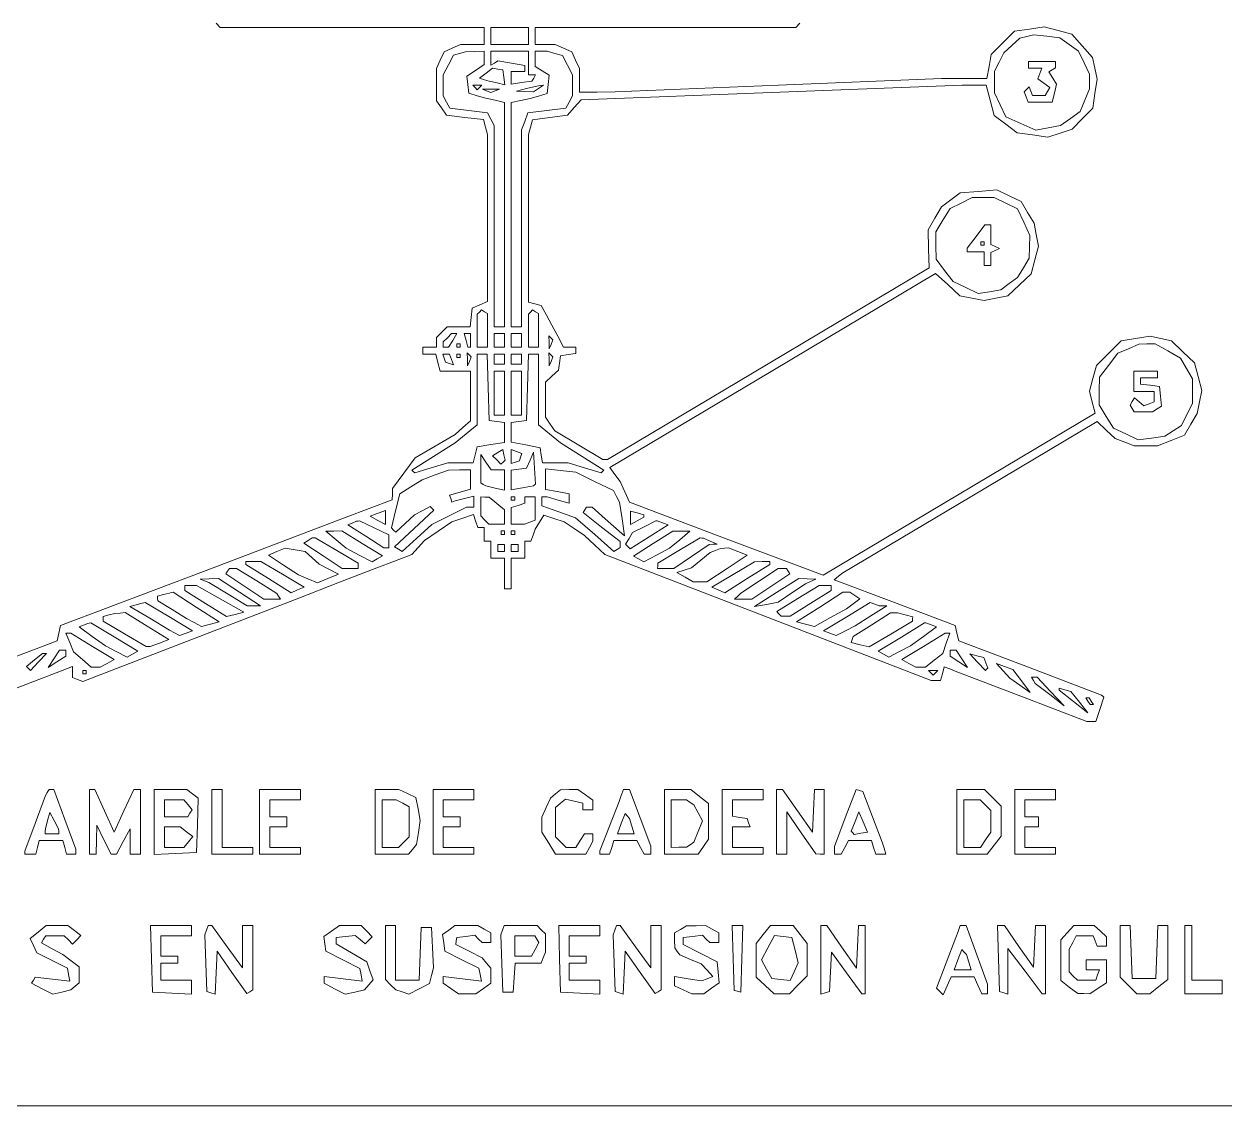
# Paper-space layout 'AN-12-DGE-067' of a CAD drawing. Header units: metres, sheet in millimetres. Extents: x 12 to 193, y 4 to 291.
# Drawn here: x 106.72 to 151.05, y 82.87 to 122.84 of the extents above; entities that cross this region are included whole.
import ezdxf

# ---------------------------------------------------------------- set-up
doc = ezdxf.new("R2010")
doc.units = ezdxf.units.M
doc.layers.add('DGE_CONTORNOS', color=7, linetype='Continuous', lineweight=0)
doc.layers.add('DGE_DATOS', color=7, linetype='Continuous', lineweight=0)

# ---------------------------------------------------------------- blocks, each defined once
blk = doc.blocks.new('LP_REF_DGE_MT_067')
at = {"layer": 'DGE_CONTORNOS'}
for points in [[(192.835, 176.001), (192.835, 82.873), (118.248, 82.873), (43.661, 82.873), (43.661, 176.001), (43.661, 269.129), (118.248, 269.129), (192.835, 269.129)], [(125.349, 122.399), (125.349, 122.085), (124.657, 122.085), (123.966, 122.085), (123.966, 122.399), (123.966, 122.713), (124.657, 122.713), (125.349, 122.713)], [(145.333, 122.083), (145.677, 121.838), (145.881, 121.409), (146.085, 120.979), (146.085, 120.711), (146.085, 120.443), (145.91, 120.026), (145.736, 119.609), (145.372, 119.349), (145.008, 119.09), (144.554, 119.005), (144.1, 118.92), (143.544, 119.166), (142.988, 119.412), (142.777, 119.856), (142.566, 120.3), (142.566, 120.696), (142.566, 121.092), (142.742, 121.431), (142.919, 121.771), (143.214, 122.041), (143.508, 122.311), (143.76, 122.377), (144.011, 122.443), (144.5, 122.385), (144.99, 122.327)], [(123.715, 121.585), (123.715, 121.337), (123.394, 121.126), (123.073, 120.916), (123.111, 120.599), (123.149, 120.282), (123.463, 120.189), (123.778, 120.096), (124.123, 120.02), (124.469, 119.944), (124.469, 115.799), (124.469, 111.653), (124.28, 111.653), (124.092, 111.653), (124.092, 115.369), (124.092, 119.085), (123.967, 119.319), (123.841, 119.553), (123.146, 119.64), (122.451, 119.727), (122.329, 119.955), (122.207, 120.183), (122.207, 120.575), (122.207, 120.966), (122.394, 121.327), (122.58, 121.689), (122.802, 121.747), (123.024, 121.804), (123.369, 121.819), (123.715, 121.834)], [(125.349, 121.394), (125.349, 120.954), (125.482, 120.954), (125.615, 120.954), (125.546, 120.843), (125.477, 120.731), (125.099, 120.676), (124.72, 120.62), (124.72, 120.85), (124.72, 121.079), (124.972, 121.079), (125.223, 121.079), (125.223, 121.194), (125.223, 121.309), (124.725, 121.393), (124.227, 121.477), (124.096, 121.396), (123.966, 121.316), (123.966, 121.575), (123.966, 121.834), (124.657, 121.834), (125.349, 121.834)], [(126.328, 121.753), (126.615, 121.676), (126.799, 121.321), (126.982, 120.966), (126.982, 120.575), (126.982, 120.183), (126.86, 119.955), (126.738, 119.727), (126.036, 119.639), (125.335, 119.551), (125.216, 119.239), (125.097, 118.927), (125.097, 115.29), (125.097, 111.653), (124.909, 111.653), (124.72, 111.653), (124.72, 115.799), (124.72, 119.944), (125.066, 120.013), (125.411, 120.083), (125.726, 120.175), (126.04, 120.267), (126.079, 120.605), (126.118, 120.942), (125.859, 121.104), (125.6, 121.266), (125.6, 121.55), (125.6, 121.834), (125.82, 121.832), (126.04, 121.83)], [(124.445, 120.868), (124.484, 120.596), (124.194, 120.661), (123.903, 120.725), (123.727, 120.78), (123.551, 120.835), (123.79, 121.018), (124.029, 121.201), (124.217, 121.17), (124.406, 121.14)], [(143.823, 121.331), (143.823, 121.205), (144.07, 121.205), (144.317, 121.205), (144.243, 121.011), (144.168, 120.816), (144.391, 120.653), (144.615, 120.489), (144.525, 120.344), (144.436, 120.2), (144.203, 120.2), (143.969, 120.2), (143.913, 120.357), (143.857, 120.514), (143.761, 120.425), (143.666, 120.336), (143.74, 120.142), (143.815, 119.948), (144.256, 119.948), (144.697, 119.948), (144.781, 120.281), (144.865, 120.615), (144.723, 120.841), (144.582, 121.068), (144.705, 121.144), (144.828, 121.22), (144.828, 121.338), (144.828, 121.456), (144.325, 121.456), (143.823, 121.456)], [(123.547, 120.493), (123.463, 120.409), (123.38, 120.493), (123.296, 120.577), (123.463, 120.577), (123.631, 120.577)], [(124.123, 120.368), (123.966, 120.304), (123.809, 120.368), (123.652, 120.431), (123.966, 120.431), (124.28, 120.431)], [(125.726, 120.451), (125.537, 120.329), (125.223, 120.342), (124.909, 120.355), (125.286, 120.451), (125.663, 120.547), (125.788, 120.56), (125.914, 120.573)], [(142.99, 116.223), (143.424, 116.016), (143.648, 115.519), (143.872, 115.023), (143.86, 114.604), (143.848, 114.186), (143.636, 113.831), (143.424, 113.476), (143.117, 113.247), (142.81, 113.019), (142.39, 112.951), (141.971, 112.883), (141.507, 113.103), (141.044, 113.323), (140.729, 113.735), (140.414, 114.148), (140.407, 114.653), (140.4, 115.158), (140.667, 115.59), (140.934, 116.022), (141.341, 116.223), (141.749, 116.424), (142.153, 116.426), (142.557, 116.429)], [(141.889, 114.992), (141.56, 114.561), (141.56, 114.49), (141.56, 114.418), (141.875, 114.418), (142.189, 114.418), (142.189, 114.167), (142.189, 113.916), (142.314, 113.916), (142.44, 113.916), (142.44, 114.157), (142.44, 114.397), (142.597, 114.471), (142.754, 114.544), (142.597, 114.617), (142.44, 114.691), (142.44, 115.057), (142.44, 115.424), (142.329, 115.424), (142.219, 115.424)], [(142.189, 114.733), (142.189, 114.67), (142.126, 114.67), (142.063, 114.67), (142.063, 114.733), (142.063, 114.795), (142.126, 114.795), (142.189, 114.795)], [(123.84, 111.52), (123.84, 110.899), (123.652, 110.899), (123.463, 110.899), (123.463, 111.507), (123.463, 112.114), (123.544, 112.195), (123.624, 112.275), (123.732, 112.208), (123.84, 112.141)], [(125.726, 111.52), (125.726, 110.899), (125.537, 110.899), (125.349, 110.899), (125.349, 111.507), (125.349, 112.114), (125.429, 112.195), (125.509, 112.275), (125.617, 112.208), (125.726, 112.141)], [(122.555, 111.151), (122.398, 110.899), (122.302, 110.899), (122.207, 110.899), (122.207, 111), (122.207, 111.101), (122.358, 111.251), (122.508, 111.402), (122.61, 111.402), (122.712, 111.402)], [(123.212, 111.151), (123.212, 110.899), (123.164, 110.899), (123.116, 110.899), (123.05, 111.151), (122.984, 111.402), (123.098, 111.402), (123.212, 111.402)], [(124.469, 111.151), (124.469, 110.899), (124.28, 110.899), (124.092, 110.899), (124.092, 111.151), (124.092, 111.402), (124.28, 111.402), (124.469, 111.402)], [(125.097, 111.151), (125.097, 110.899), (124.909, 110.899), (124.72, 110.899), (124.72, 111.151), (124.72, 111.402), (124.909, 111.402), (125.097, 111.402)], [(126.188, 111.002), (126.122, 110.837), (126.113, 111.077), (126.103, 111.318), (126.179, 111.242), (126.254, 111.166)], [(122.835, 110.962), (122.835, 110.899), (122.772, 110.899), (122.709, 110.899), (122.709, 110.962), (122.709, 111.025), (122.772, 111.025), (122.835, 111.025)], [(148.969, 110.762), (149.438, 110.499), (149.663, 110.117), (149.889, 109.734), (149.889, 109.276), (149.889, 108.817), (149.681, 108.414), (149.473, 108.011), (149.166, 107.81), (148.859, 107.609), (148.369, 107.543), (147.879, 107.478), (147.424, 107.694), (146.968, 107.91), (146.7, 108.344), (146.432, 108.777), (146.439, 109.282), (146.446, 109.787), (146.784, 110.23), (147.122, 110.674), (147.515, 110.845), (147.907, 111.015), (148.204, 111.02), (148.501, 111.025)], [(123.867, 109.423), (123.903, 108.197), (124.186, 108.157), (124.469, 108.117), (124.469, 107.75), (124.469, 107.383), (123.964, 107.303), (123.46, 107.222), (123.385, 106.924), (123.311, 106.626), (122.841, 106.626), (122.372, 106.626), (121.761, 106.442), (121.15, 106.259), (121.099, 106.31), (121.047, 106.362), (121.847, 106.862), (122.647, 107.362), (123.055, 107.698), (123.463, 108.034), (123.463, 109.341), (123.463, 110.648), (123.647, 110.648), (123.831, 110.648)], [(122.508, 110.449), (122.584, 110.25), (122.435, 110.3), (122.285, 110.35), (122.236, 110.499), (122.186, 110.648), (122.308, 110.648), (122.431, 110.648)], [(122.835, 110.585), (122.835, 110.522), (122.772, 110.522), (122.709, 110.522), (122.709, 110.585), (122.709, 110.648), (122.772, 110.648), (122.835, 110.648)], [(123.172, 110.373), (123.106, 110.208), (123.096, 110.449), (123.086, 110.69), (123.162, 110.614), (123.238, 110.538)], [(124.469, 110.46), (124.469, 110.271), (124.28, 110.271), (124.092, 110.271), (124.092, 110.46), (124.092, 110.648), (124.28, 110.648), (124.469, 110.648)], [(125.097, 110.46), (125.097, 110.271), (124.909, 110.271), (124.72, 110.271), (124.72, 110.46), (124.72, 110.648), (124.909, 110.648), (125.097, 110.648)], [(125.726, 109.341), (125.726, 108.034), (126.134, 107.698), (126.542, 107.362), (127.342, 106.862), (128.142, 106.362), (128.09, 106.31), (128.039, 106.259), (127.428, 106.442), (126.817, 106.626), (126.343, 106.626), (125.869, 106.626), (125.829, 106.906), (125.788, 107.185), (125.254, 107.29), (124.72, 107.395), (124.72, 107.756), (124.72, 108.117), (125.003, 108.157), (125.286, 108.197), (125.322, 109.423), (125.358, 110.648), (125.542, 110.648), (125.726, 110.648)], [(126.188, 110.373), (126.122, 110.208), (126.113, 110.449), (126.103, 110.69), (126.179, 110.614), (126.254, 110.538)], [(124.469, 109.203), (124.469, 108.386), (124.28, 108.386), (124.092, 108.386), (124.092, 109.203), (124.092, 110.02), (124.28, 110.02), (124.469, 110.02)], [(125.097, 109.203), (125.097, 108.386), (124.909, 108.386), (124.72, 108.386), (124.72, 109.203), (124.72, 110.02), (124.909, 110.02), (125.097, 110.02)], [(147.718, 109.643), (147.718, 109.266), (148.095, 109.266), (148.472, 109.266), (148.472, 109.073), (148.472, 108.881), (148.282, 108.808), (148.092, 108.735), (147.916, 108.881), (147.741, 109.026), (147.659, 108.895), (147.578, 108.763), (147.656, 108.637), (147.733, 108.512), (148.071, 108.513), (148.41, 108.515), (148.577, 108.621), (148.744, 108.727), (148.702, 109.091), (148.661, 109.454), (148.315, 109.494), (147.97, 109.534), (147.97, 109.651), (147.97, 109.768), (148.284, 109.768), (148.598, 109.768), (148.598, 109.894), (148.598, 110.02), (148.158, 110.02), (147.718, 110.02)], [(124.225, 106.375), (124.469, 106.375), (124.469, 105.996), (124.469, 105.616), (124.123, 105.699), (123.778, 105.781), (123.683, 105.834), (123.589, 105.887), (123.589, 106.41), (123.589, 106.934), (123.785, 106.654), (123.98, 106.375)], [(124.415, 106.656), (124.339, 106.58), (124.185, 106.734), (124.031, 106.888), (124.219, 107.005), (124.406, 107.122), (124.449, 106.927), (124.491, 106.732)], [(125.063, 106.839), (125.019, 106.705), (124.869, 106.655), (124.72, 106.605), (124.72, 106.863), (124.72, 107.121), (124.914, 107.047), (125.108, 106.972)], [(125.576, 105.814), (125.537, 105.783), (125.129, 105.705), (124.72, 105.627), (124.72, 105.992), (124.72, 106.357), (125.003, 106.398), (125.286, 106.438), (125.411, 106.728), (125.537, 107.019), (125.576, 106.432), (125.615, 105.845)], [(127.798, 105.941), (128.492, 105.602), (128.604, 105.391), (128.717, 105.181), (128.81, 104.557), (128.904, 103.934), (128.302, 104.463), (127.701, 104.993), (127.6, 104.993), (127.5, 104.993), (127.437, 104.891), (127.374, 104.789), (128.058, 104.255), (128.742, 103.721), (128.742, 103.61), (128.742, 103.499), (128.625, 103.427), (128.509, 103.355), (127.8, 103.976), (127.091, 104.596), (126.471, 104.819), (125.851, 105.042), (125.851, 105.206), (125.851, 105.37), (125.946, 105.37), (126.041, 105.37), (126.449, 105.253), (126.857, 105.136), (126.857, 105.31), (126.857, 105.484), (126.417, 105.566), (125.977, 105.649), (125.977, 106.028), (125.977, 106.408), (126.541, 106.344), (127.104, 106.281)], [(123.212, 106.016), (123.212, 105.657), (122.826, 105.545), (122.439, 105.432), (122.48, 105.307), (122.521, 105.181), (122.586, 105.203), (122.651, 105.224), (122.995, 105.311), (123.338, 105.397), (123.338, 105.195), (123.338, 104.993), (123.199, 104.993), (123.06, 104.993), (122.419, 104.671), (121.778, 104.349), (121.235, 103.848), (120.692, 103.348), (120.547, 103.437), (120.402, 103.527), (121.13, 104.204), (121.857, 104.881), (121.791, 104.947), (121.726, 105.013), (121.432, 104.862), (121.139, 104.71), (120.794, 104.389), (120.45, 104.068), (120.372, 104.147), (120.293, 104.225), (120.445, 104.857), (120.597, 105.489), (121.011, 105.746), (121.426, 106.002), (121.91, 106.18), (122.395, 106.357), (122.804, 106.366), (123.212, 106.375)], [(124.186, 105.125), (124.469, 104.889), (124.469, 104.627), (124.469, 104.364), (124.18, 104.364), (123.891, 104.364), (123.74, 104.515), (123.589, 104.666), (123.589, 105.018), (123.589, 105.37), (123.746, 105.365), (123.903, 105.361)], [(124.846, 105.307), (124.846, 105.244), (124.783, 105.244), (124.72, 105.244), (124.72, 105.307), (124.72, 105.37), (124.783, 105.37), (124.846, 105.37)], [(125.6, 104.943), (125.6, 104.517), (125.401, 104.44), (125.202, 104.364), (124.961, 104.364), (124.72, 104.364), (124.72, 104.67), (124.72, 104.976), (124.972, 105.055), (125.223, 105.135), (125.223, 105.252), (125.223, 105.37), (125.411, 105.37), (125.6, 105.37)], [(120.07, 104.611), (120.07, 104.355), (119.79, 104.505), (119.51, 104.655), (119.759, 104.752), (120.007, 104.849), (120.039, 104.858), (120.07, 104.867)], [(129.621, 104.668), (129.621, 104.624), (129.37, 104.49), (129.119, 104.355), (129.119, 104.599), (129.119, 104.843), (129.37, 104.778), (129.621, 104.712)], [(119.654, 104.227), (120.196, 103.965), (120.196, 103.725), (120.196, 103.484), (120.102, 103.488), (120.007, 103.491), (119.342, 103.915), (118.676, 104.339), (118.839, 104.405), (119.002, 104.47), (119.057, 104.48), (119.111, 104.49)], [(130.306, 104.412), (130.509, 104.334), (129.807, 103.895), (129.105, 103.456), (129.022, 103.539), (128.939, 103.622), (129.07, 103.836), (129.2, 104.05), (129.631, 104.27), (130.061, 104.489), (130.082, 104.49), (130.104, 104.49)], [(118.269, 103.39), (119.061, 102.919), (119.063, 102.825), (119.065, 102.73), (118.768, 102.73), (118.472, 102.73), (117.765, 103.196), (117.059, 103.661), (117.213, 103.759), (117.368, 103.858), (117.423, 103.859), (117.477, 103.861)], [(119.21, 103.651), (119.959, 103.188), (119.767, 103.081), (119.574, 102.973), (119.1, 103.222), (118.625, 103.471), (118.248, 103.787), (117.871, 104.104), (118.166, 104.108), (118.461, 104.113)], [(124.469, 104.05), (124.469, 103.987), (124.406, 103.987), (124.343, 103.987), (124.343, 104.05), (124.343, 104.113), (124.406, 104.113), (124.469, 104.113)], [(124.846, 104.05), (124.846, 103.987), (124.783, 103.987), (124.72, 103.987), (124.72, 104.05), (124.72, 104.113), (124.783, 104.113), (124.846, 104.113)], [(130.941, 103.787), (130.564, 103.471), (130.089, 103.222), (129.615, 102.973), (129.423, 103.08), (129.231, 103.187), (129.961, 103.646), (130.69, 104.104), (131.004, 104.104), (131.318, 104.104)], [(132.072, 103.736), (132.323, 103.628), (132.179, 103.619), (132.034, 103.61), (131.381, 103.17), (130.727, 102.73), (130.426, 102.73), (130.124, 102.73), (130.127, 102.825), (130.13, 102.919), (130.912, 103.389), (131.695, 103.859), (131.758, 103.852), (131.821, 103.844)], [(117.362, 103.121), (117.62, 102.887), (117.979, 102.704), (118.338, 102.521), (117.947, 102.359), (117.557, 102.197), (117.208, 102.342), (116.858, 102.486), (116.302, 102.854), (115.747, 103.222), (116.055, 103.35), (116.363, 103.478), (116.734, 103.416), (117.105, 103.355)], [(124.469, 103.484), (124.469, 103.359), (124.343, 103.359), (124.217, 103.359), (124.217, 103.484), (124.217, 103.61), (124.343, 103.61), (124.469, 103.61)], [(124.972, 103.484), (124.972, 103.359), (124.846, 103.359), (124.72, 103.359), (124.72, 103.484), (124.72, 103.61), (124.846, 103.61), (124.972, 103.61)], [(133.093, 103.353), (133.439, 103.221), (132.693, 102.725), (131.946, 102.228), (131.695, 102.232), (131.444, 102.236), (131.139, 102.405), (130.835, 102.574), (131.108, 102.661), (131.382, 102.748), (131.727, 103.034), (132.072, 103.321), (132.261, 103.393), (132.449, 103.465), (132.598, 103.474), (132.747, 103.484)], [(116.264, 102.512), (117.067, 102.042), (116.825, 101.934), (116.583, 101.826), (115.751, 102.352), (114.918, 102.878), (114.918, 102.93), (114.918, 102.982), (115.189, 102.982), (115.461, 102.982)], [(134.271, 102.93), (134.271, 102.878), (133.438, 102.352), (132.606, 101.826), (132.365, 101.934), (132.125, 102.041), (132.915, 102.51), (133.706, 102.978), (133.989, 102.98), (134.271, 102.982)], [(115.313, 102.269), (116.06, 101.808), (116.125, 101.703), (116.189, 101.599), (115.885, 101.599), (115.581, 101.599), (114.879, 102.062), (114.177, 102.524), (114.24, 102.627), (114.304, 102.73), (114.435, 102.73), (114.566, 102.73)], [(134.949, 102.627), (135.012, 102.524), (134.31, 102.062), (133.608, 101.599), (133.286, 101.599), (132.964, 101.599), (133.084, 101.708), (133.203, 101.817), (133.893, 102.274), (134.582, 102.73), (134.734, 102.73), (134.885, 102.73)], [(113.97, 101.606), (114.844, 101.114), (114.519, 101.033), (114.194, 100.951), (113.425, 101.432), (112.656, 101.913), (112.656, 102.007), (112.656, 102.102), (112.875, 102.099), (113.095, 102.097)], [(114.682, 101.851), (115.459, 101.348), (115.213, 101.348), (114.966, 101.348), (114.255, 101.776), (113.545, 102.203), (113.383, 102.268), (113.221, 102.333), (113.562, 102.343), (113.904, 102.353)], [(135.779, 102.25), (135.591, 102.165), (135.086, 101.822), (134.581, 101.479), (134.144, 101.401), (133.706, 101.323), (134.523, 101.838), (135.34, 102.353), (135.654, 102.344), (135.968, 102.336)], [(136.533, 102.007), (136.533, 101.913), (135.78, 101.442), (135.027, 100.971), (134.859, 100.971), (134.69, 100.971), (134.607, 101.054), (134.524, 101.137), (135.309, 101.619), (136.094, 102.102), (136.314, 102.102), (136.533, 102.102)], [(113.077, 101.301), (113.932, 100.752), (113.605, 100.67), (113.279, 100.588), (112.999, 100.733), (112.718, 100.877), (112.189, 101.207), (111.659, 101.536), (111.655, 101.621), (111.65, 101.706), (111.87, 101.764), (112.09, 101.821), (112.157, 101.836), (112.223, 101.851)], [(137.413, 101.728), (137.6, 101.609), (137.35, 101.422), (137.099, 101.235), (136.509, 100.91), (135.919, 100.586), (135.588, 100.669), (135.257, 100.752), (136.112, 101.301), (136.966, 101.851), (137.095, 101.849), (137.225, 101.847)], [(111.264, 100.599), (112.073, 100.102), (111.728, 99.971), (111.382, 99.84), (111.305, 99.84), (111.227, 99.84), (110.436, 100.311), (109.644, 100.782), (109.642, 100.867), (109.639, 100.952), (109.859, 101.01), (110.079, 101.067), (110.268, 101.082), (110.456, 101.096)], [(112.067, 100.947), (112.939, 100.42), (112.703, 100.334), (112.467, 100.248), (112.279, 100.347), (112.09, 100.446), (111.361, 100.886), (110.632, 101.327), (110.858, 101.386), (111.085, 101.444), (111.14, 101.459), (111.195, 101.473)], [(138.453, 101.348), (138.593, 101.348), (138.007, 100.976), (137.421, 100.604), (137.071, 100.427), (136.722, 100.249), (136.487, 100.334), (136.253, 100.419), (137.116, 100.946), (137.979, 101.473), (138.146, 101.411), (138.313, 101.348)], [(139.267, 101.017), (139.55, 100.941), (139.547, 100.862), (139.545, 100.782), (138.744, 100.305), (137.943, 99.828), (137.61, 99.912), (137.277, 99.995), (137.313, 100.103), (137.35, 100.21), (138.042, 100.65), (138.733, 101.09), (138.858, 101.092), (138.984, 101.093)], [(110.051, 100.196), (110.917, 99.673), (110.721, 99.563), (110.525, 99.453), (110.126, 99.66), (109.726, 99.866), (109.24, 100.218), (108.754, 100.571), (108.914, 100.635), (109.074, 100.7), (109.129, 100.709), (109.184, 100.719)], [(140.231, 100.643), (140.43, 100.567), (139.946, 100.216), (139.463, 99.866), (139.063, 99.66), (138.664, 99.453), (138.47, 99.562), (138.275, 99.671), (139.132, 100.195), (139.989, 100.718), (140.011, 100.719), (140.032, 100.719)], [(109.244, 99.851), (110.043, 99.36), (109.786, 99.223), (109.53, 99.086), (109.365, 99.086), (109.2, 99.087), (108.875, 99.369), (108.551, 99.651), (108.407, 99.997), (108.262, 100.342), (108.354, 100.342), (108.446, 100.342)], [(140.787, 99.965), (140.656, 99.587), (140.337, 99.336), (140.018, 99.086), (139.839, 99.086), (139.659, 99.086), (139.403, 99.223), (139.146, 99.36), (139.945, 99.851), (140.744, 100.342), (140.831, 100.342), (140.919, 100.342)], [(107.252, 99.275), (106.957, 98.961), (106.885, 99.034), (106.812, 99.107), (107.108, 99.348), (107.405, 99.588), (107.476, 99.588), (107.547, 99.588)], [(108.257, 99.603), (108.257, 99.492), (107.934, 99.28), (107.612, 99.069), (107.823, 99.391), (108.035, 99.714), (108.146, 99.714), (108.257, 99.714)], [(141.366, 99.391), (141.577, 99.069), (141.255, 99.28), (140.932, 99.492), (140.932, 99.603), (140.932, 99.714), (141.043, 99.714), (141.154, 99.714)], [(142.246, 99.244), (142.32, 99.05), (142.276, 99.005), (142.232, 98.961), (141.944, 99.267), (141.657, 99.572), (141.914, 99.505), (142.171, 99.438)], [(109.011, 98.897), (109.011, 98.834), (108.948, 98.834), (108.885, 98.834), (108.885, 98.897), (108.885, 98.96), (108.948, 98.96), (109.011, 98.96)], [(140.387, 98.876), (140.304, 98.792), (140.22, 98.876), (140.136, 98.96), (140.304, 98.96), (140.471, 98.96)], [(143.564, 98.576), (143.885, 98.152), (143.508, 98.417), (143.131, 98.681), (142.888, 98.951), (142.644, 99.221), (142.943, 99.11), (143.243, 98.999)], [(144.645, 98.183), (145.142, 97.658), (144.61, 98.067), (144.077, 98.476), (144.005, 98.592), (143.933, 98.709), (144.041, 98.709), (144.149, 98.709)], [(145.708, 97.786), (146.022, 97.389), (145.488, 97.808), (144.954, 98.227), (144.954, 98.267), (144.954, 98.308), (145.173, 98.245), (145.393, 98.182)], [(146.147, 97.829), (146.225, 97.703), (146.162, 97.703), (146.099, 97.703), (146.022, 97.829), (145.944, 97.954), (146.007, 97.954), (146.07, 97.954)], [(107.576, 94.453), (107.509, 94.344), (107.129, 93.313), (106.749, 92.282), (106.749, 92.228), (106.749, 92.173), (106.949, 92.173), (107.149, 92.173), (107.215, 92.425), (107.281, 92.676), (107.718, 92.676), (108.155, 92.676), (108.221, 92.425), (108.286, 92.173), (108.46, 92.173), (108.634, 92.173), (108.635, 92.267), (108.636, 92.362), (108.23, 93.461), (107.824, 94.561), (107.734, 94.561), (107.643, 94.561)], [(109.137, 93.367), (109.137, 92.173), (109.262, 92.173), (109.388, 92.173), (109.396, 92.707), (109.404, 93.242), (109.672, 92.707), (109.94, 92.173), (110.038, 92.173), (110.136, 92.173), (110.385, 92.645), (110.634, 93.116), (110.639, 92.645), (110.645, 92.173), (110.833, 92.173), (111.022, 92.173), (111.022, 93.367), (111.022, 94.561), (110.897, 94.561), (110.771, 94.561), (110.407, 93.776), (110.043, 92.99), (109.686, 93.776), (109.329, 94.561), (109.233, 94.561), (109.137, 94.561)], [(111.525, 93.361), (111.525, 92.161), (112.31, 92.199), (113.095, 92.236), (113.122, 93.242), (113.149, 94.247), (112.941, 94.404), (112.733, 94.561), (112.129, 94.561), (111.525, 94.561)], [(113.661, 93.367), (113.661, 92.173), (114.415, 92.173), (115.169, 92.173), (115.169, 92.299), (115.169, 92.425), (114.603, 92.425), (114.038, 92.425), (114.038, 93.493), (114.038, 94.561), (113.849, 94.561), (113.661, 94.561)], [(115.42, 93.367), (115.42, 92.173), (116.174, 92.173), (116.928, 92.173), (116.928, 92.299), (116.928, 92.425), (116.363, 92.425), (115.797, 92.425), (115.797, 92.802), (115.797, 93.179), (116.112, 93.179), (116.426, 93.179), (116.426, 93.367), (116.426, 93.556), (116.112, 93.556), (115.797, 93.556), (115.797, 93.87), (115.797, 94.184), (116.363, 94.184), (116.928, 94.184), (116.928, 94.373), (116.928, 94.561), (116.174, 94.561), (115.42, 94.561)], [(119.693, 93.367), (119.693, 92.173), (120.306, 92.173), (120.919, 92.173), (121.066, 92.351), (121.214, 92.528), (121.286, 92.972), (121.358, 93.416), (121.277, 93.844), (121.197, 94.271), (120.879, 94.416), (120.561, 94.561), (120.127, 94.561), (119.693, 94.561)], [(121.83, 93.367), (121.83, 92.173), (122.584, 92.173), (123.338, 92.173), (123.338, 92.299), (123.338, 92.425), (122.772, 92.425), (122.207, 92.425), (122.207, 92.802), (122.207, 93.179), (122.521, 93.179), (122.835, 93.179), (122.835, 93.367), (122.835, 93.556), (122.521, 93.556), (122.207, 93.556), (122.207, 93.87), (122.207, 94.184), (122.772, 94.184), (123.338, 94.184), (123.338, 94.373), (123.338, 94.561), (122.584, 94.561), (121.83, 94.561)], [(126.352, 94.4), (126.162, 94.247), (126.007, 93.895), (125.851, 93.544), (125.852, 93.267), (125.852, 92.99), (126.101, 92.582), (126.35, 92.173), (126.913, 92.173), (127.476, 92.173), (127.606, 92.416), (127.736, 92.659), (127.736, 92.793), (127.736, 92.927), (127.578, 92.927), (127.42, 92.927), (127.263, 92.676), (127.106, 92.425), (126.927, 92.425), (126.749, 92.425), (126.551, 92.622), (126.354, 92.82), (126.354, 93.361), (126.354, 93.902), (126.541, 94.057), (126.728, 94.212), (127.044, 94.133), (127.359, 94.054), (127.359, 93.93), (127.359, 93.807), (127.548, 93.807), (127.736, 93.807), (127.736, 93.988), (127.736, 94.17), (127.457, 94.365), (127.178, 94.561), (126.86, 94.557), (126.542, 94.553)], [(128.781, 94.341), (128.702, 94.121), (128.345, 93.207), (127.988, 92.292), (127.988, 92.233), (127.988, 92.173), (128.168, 92.173), (128.348, 92.173), (128.428, 92.425), (128.507, 92.676), (128.934, 92.676), (129.361, 92.676), (129.496, 92.425), (129.63, 92.173), (129.752, 92.173), (129.873, 92.173), (129.873, 92.324), (129.873, 92.475), (129.479, 93.518), (129.085, 94.561), (128.972, 94.561), (128.86, 94.561)], [(130.375, 93.367), (130.375, 92.173), (130.997, 92.173), (131.618, 92.173), (131.814, 92.453), (132.009, 92.732), (132.009, 93.386), (132.009, 94.04), (131.678, 94.301), (131.347, 94.561), (130.861, 94.561), (130.375, 94.561)], [(132.512, 93.367), (132.512, 92.173), (133.266, 92.173), (134.02, 92.173), (134.02, 92.299), (134.02, 92.425), (133.454, 92.425), (132.889, 92.425), (132.889, 92.802), (132.889, 93.179), (133.214, 93.179), (133.538, 93.179), (133.487, 93.336), (133.435, 93.493), (133.162, 93.533), (132.889, 93.573), (132.889, 93.879), (132.889, 94.184), (133.454, 94.184), (134.02, 94.184), (134.02, 94.373), (134.02, 94.561), (133.266, 94.561), (132.512, 94.561)], [(134.523, 93.367), (134.523, 92.173), (134.711, 92.173), (134.9, 92.173), (134.9, 92.954), (134.9, 93.735), (135.434, 92.958), (135.968, 92.181), (136.125, 92.177), (136.282, 92.173), (136.282, 93.367), (136.282, 94.561), (136.1, 94.561), (135.917, 94.561), (135.88, 93.776), (135.842, 92.99), (135.29, 93.776), (134.738, 94.561), (134.63, 94.561), (134.523, 94.561)], [(137.059, 93.515), (136.659, 92.462), (136.659, 92.318), (136.659, 92.173), (136.78, 92.173), (136.902, 92.173), (137.036, 92.425), (137.171, 92.676), (137.598, 92.676), (138.025, 92.676), (138.104, 92.425), (138.184, 92.173), (138.373, 92.173), (138.561, 92.173), (138.491, 92.393), (138.421, 92.613), (138.061, 93.55), (137.701, 94.486), (137.58, 94.527), (137.459, 94.567)], [(141.183, 93.367), (141.183, 92.173), (141.74, 92.173), (142.296, 92.173), (142.557, 92.504), (142.817, 92.836), (142.817, 93.39), (142.817, 93.944), (142.509, 94.253), (142.2, 94.561), (141.692, 94.561), (141.183, 94.561)], [(143.32, 93.367), (143.32, 92.173), (144.074, 92.173), (144.828, 92.173), (144.828, 92.299), (144.828, 92.425), (144.262, 92.425), (143.697, 92.425), (143.697, 92.802), (143.697, 93.179), (143.948, 93.179), (144.2, 93.179), (144.2, 93.367), (144.2, 93.556), (143.948, 93.556), (143.697, 93.556), (143.697, 93.87), (143.697, 94.184), (144.262, 94.184), (144.828, 94.184), (144.828, 94.373), (144.828, 94.561), (144.074, 94.561), (143.32, 94.561)], [(112.777, 94.001), (112.929, 93.818), (112.847, 93.687), (112.766, 93.556), (112.334, 93.556), (111.902, 93.556), (111.902, 93.87), (111.902, 94.184), (112.263, 94.184), (112.625, 94.184)], [(120.707, 94.054), (120.95, 93.924), (120.95, 93.372), (120.95, 92.82), (120.753, 92.622), (120.555, 92.425), (120.25, 92.425), (119.945, 92.425), (119.945, 93.304), (119.945, 94.184), (120.204, 94.184), (120.464, 94.184)], [(131.331, 94.088), (131.469, 93.996), (131.624, 93.701), (131.779, 93.407), (131.618, 93.01), (131.458, 92.613), (131.325, 92.521), (131.192, 92.428), (130.91, 92.427), (130.627, 92.425), (130.627, 93.304), (130.627, 94.184), (130.91, 94.182), (131.192, 94.18)], [(142.243, 93.987), (142.44, 93.789), (142.44, 93.386), (142.44, 92.983), (142.244, 92.704), (142.049, 92.425), (141.742, 92.425), (141.435, 92.425), (141.435, 93.304), (141.435, 94.184), (141.74, 94.184), (142.045, 94.184)], [(108.001, 93.022), (108.006, 92.927), (107.754, 92.927), (107.503, 92.927), (107.505, 93.022), (107.506, 93.116), (107.586, 93.414), (107.666, 93.712), (107.831, 93.414), (107.997, 93.116)], [(129.176, 93.21), (129.261, 92.927), (128.95, 92.927), (128.638, 92.927), (128.78, 93.303), (128.921, 93.678), (129.006, 93.585), (129.09, 93.493)], [(137.633, 92.949), (137.392, 92.907), (137.336, 92.963), (137.28, 93.018), (137.42, 93.381), (137.56, 93.744), (137.717, 93.367), (137.875, 92.99)], [(112.721, 93.004), (112.96, 92.829), (112.793, 92.627), (112.625, 92.425), (112.263, 92.425), (111.902, 92.425), (111.902, 92.802), (111.902, 93.179), (112.192, 93.179), (112.482, 93.179)], [(107.239, 89.298), (106.948, 89.062), (107.068, 88.797), (107.189, 88.531), (107.754, 88.247), (108.32, 87.963), (108.364, 87.724), (108.408, 87.485), (107.771, 87.561), (107.133, 87.636), (107.063, 87.522), (106.992, 87.408), (107.387, 87.204), (107.781, 87), (108.113, 87.083), (108.444, 87.166), (108.602, 87.297), (108.76, 87.428), (108.76, 87.718), (108.76, 88.008), (108.458, 88.237), (108.156, 88.466), (107.759, 88.684), (107.361, 88.903), (107.439, 89.03), (107.518, 89.157), (107.862, 89.157), (108.207, 89.157), (108.358, 89.006), (108.508, 88.855), (108.665, 89.015), (108.823, 89.174), (108.579, 89.354), (108.335, 89.534), (107.933, 89.534), (107.531, 89.534)], [(111.426, 88.309), (111.462, 87.083), (112.184, 87.046), (112.907, 87.008), (112.907, 87.265), (112.907, 87.523), (112.341, 87.523), (111.776, 87.523), (111.776, 87.837), (111.776, 88.152), (112.09, 88.152), (112.404, 88.152), (112.404, 88.277), (112.404, 88.403), (112.09, 88.403), (111.776, 88.403), (111.776, 88.78), (111.776, 89.157), (112.341, 89.157), (112.907, 89.157), (112.907, 89.345), (112.907, 89.534), (112.148, 89.534), (111.39, 89.534)], [(113.463, 89.366), (113.399, 89.199), (113.436, 88.151), (113.472, 87.103), (113.623, 87.054), (113.774, 87.004), (113.812, 87.797), (113.849, 88.591), (114.4, 87.809), (114.95, 87.026), (115.06, 87.093), (115.169, 87.161), (115.169, 88.347), (115.169, 89.534), (114.981, 89.534), (114.792, 89.534), (114.792, 88.755), (114.792, 87.976), (114.225, 88.755), (113.658, 89.534), (113.593, 89.534), (113.527, 89.534)], [(118.08, 89.333), (117.794, 89.133), (117.832, 88.862), (117.871, 88.591), (118.499, 88.269), (119.127, 87.946), (119.172, 87.716), (119.216, 87.485), (118.512, 87.568), (117.808, 87.651), (117.808, 87.527), (117.808, 87.404), (118.194, 87.204), (118.581, 87.004), (118.94, 87.083), (119.299, 87.162), (119.455, 87.35), (119.611, 87.538), (119.495, 87.868), (119.379, 88.198), (118.813, 88.529), (118.248, 88.859), (118.248, 88.977), (118.248, 89.094), (118.601, 89.135), (118.954, 89.175), (119.141, 89.021), (119.327, 88.866), (119.455, 88.994), (119.584, 89.123), (119.378, 89.328), (119.173, 89.534), (118.77, 89.534), (118.367, 89.534)], [(120.07, 88.538), (120.07, 87.541), (120.26, 87.352), (120.449, 87.163), (120.693, 87.085), (120.937, 87.007), (121.319, 87.205), (121.7, 87.402), (121.772, 87.688), (121.844, 87.973), (121.805, 88.722), (121.767, 89.471), (121.578, 89.471), (121.39, 89.471), (121.353, 88.497), (121.316, 87.523), (120.882, 87.523), (120.447, 87.523), (120.447, 88.529), (120.447, 89.534), (120.259, 89.534), (120.07, 89.534)], [(122.407, 89.37), (122.183, 89.206), (122.226, 88.899), (122.27, 88.591), (122.897, 88.277), (123.524, 87.963), (123.569, 87.724), (123.615, 87.485), (122.911, 87.568), (122.207, 87.651), (122.207, 87.531), (122.207, 87.412), (122.486, 87.216), (122.765, 87.02), (123.086, 87.02), (123.408, 87.02), (123.687, 87.216), (123.966, 87.412), (123.962, 87.687), (123.958, 87.963), (123.803, 88.152), (123.649, 88.34), (123.159, 88.591), (122.669, 88.843), (122.686, 88.968), (122.702, 89.094), (123.035, 89.135), (123.368, 89.177), (123.504, 89.041), (123.639, 88.906), (123.803, 88.906), (123.966, 88.906), (123.966, 89.09), (123.966, 89.274), (123.723, 89.404), (123.48, 89.534), (123.056, 89.534), (122.632, 89.534)], [(124.397, 89.366), (124.332, 89.199), (124.369, 88.141), (124.406, 87.083), (124.595, 87.083), (124.783, 87.083), (124.822, 87.617), (124.86, 88.152), (125.342, 88.152), (125.824, 88.152), (125.901, 88.35), (125.977, 88.549), (125.977, 88.891), (125.977, 89.232), (125.826, 89.383), (125.675, 89.534), (125.068, 89.534), (124.461, 89.534)], [(125.661, 89.034), (125.737, 88.911), (125.601, 88.657), (125.465, 88.403), (125.156, 88.403), (124.846, 88.403), (124.846, 88.78), (124.846, 89.157), (125.215, 89.157), (125.585, 89.157)], [(126.506, 88.309), (126.542, 87.083), (127.265, 87.046), (127.988, 87.008), (127.988, 87.265), (127.988, 87.523), (127.422, 87.523), (126.857, 87.523), (126.857, 87.837), (126.857, 88.152), (127.171, 88.152), (127.485, 88.152), (127.485, 88.277), (127.485, 88.403), (127.171, 88.403), (126.857, 88.403), (126.857, 88.78), (126.857, 89.157), (127.422, 89.157), (127.988, 89.157), (127.988, 89.345), (127.988, 89.534), (127.229, 89.534), (126.471, 89.534)], [(128.544, 89.366), (128.48, 89.199), (128.516, 88.151), (128.553, 87.103), (128.704, 87.054), (128.855, 87.004), (128.893, 87.797), (128.93, 88.591), (129.481, 87.809), (130.031, 87.026), (130.14, 87.093), (130.25, 87.161), (130.25, 88.347), (130.25, 89.534), (130.061, 89.534), (129.873, 89.534), (129.873, 88.755), (129.873, 87.976), (129.306, 88.755), (128.739, 89.534), (128.674, 89.534), (128.608, 89.534)], [(130.972, 89.398), (130.752, 89.27), (130.754, 88.994), (130.756, 88.717), (130.849, 88.584), (130.941, 88.451), (131.34, 88.29), (131.74, 88.129), (131.954, 87.891), (132.169, 87.654), (131.959, 87.573), (131.748, 87.493), (131.25, 87.572), (130.752, 87.652), (130.752, 87.482), (130.752, 87.312), (131.073, 87.166), (131.393, 87.02), (131.61, 87.02), (131.828, 87.02), (132.114, 87.221), (132.4, 87.422), (132.362, 87.81), (132.323, 88.199), (131.695, 88.521), (131.067, 88.843), (131.067, 88.968), (131.067, 89.094), (131.428, 89.135), (131.789, 89.177), (131.924, 89.041), (132.059, 88.906), (132.223, 88.906), (132.386, 88.906), (132.386, 89.09), (132.386, 89.274), (132.143, 89.404), (131.9, 89.534), (131.546, 89.53), (131.192, 89.526)], [(132.916, 88.339), (132.952, 87.145), (133.077, 87.114), (133.203, 87.083), (133.239, 88.309), (133.275, 89.534), (133.077, 89.534), (132.88, 89.534)], [(134.029, 89.203), (133.769, 88.872), (133.769, 88.254), (133.769, 87.637), (134.101, 87.329), (134.434, 87.02), (134.712, 87.02), (134.991, 87.02), (135.322, 87.352), (135.654, 87.683), (135.654, 88.277), (135.654, 88.872), (135.393, 89.203), (135.133, 89.534), (134.711, 89.534), (134.29, 89.534)], [(135.204, 88.626), (135.32, 88.157), (135.171, 87.832), (135.023, 87.507), (134.683, 87.546), (134.342, 87.586), (134.151, 87.928), (133.959, 88.271), (134.201, 88.72), (134.443, 89.169), (134.766, 89.132), (135.088, 89.094)], [(136.156, 88.267), (136.156, 86.999), (136.314, 87.051), (136.471, 87.103), (136.509, 87.832), (136.547, 88.56), (137.107, 87.79), (137.667, 87.02), (137.729, 87.02), (137.79, 87.02), (137.79, 88.277), (137.79, 89.534), (137.671, 89.534), (137.551, 89.534), (137.513, 88.748), (137.476, 87.963), (136.924, 88.748), (136.371, 89.534), (136.264, 89.534), (136.156, 89.534)], [(141.222, 89.314), (141.143, 89.094), (140.787, 88.157), (140.431, 87.22), (140.55, 87.101), (140.669, 86.982), (140.821, 87.315), (140.972, 87.649), (141.395, 87.649), (141.817, 87.649), (141.96, 87.335), (142.103, 87.02), (142.209, 87.02), (142.314, 87.02), (142.314, 87.196), (142.314, 87.372), (141.921, 88.453), (141.527, 89.534), (141.414, 89.534), (141.301, 89.534)], [(142.718, 88.319), (142.754, 87.104), (142.911, 87.052), (143.068, 86.999), (143.068, 87.846), (143.068, 88.692), (143.701, 87.856), (144.334, 87.02), (144.392, 87.02), (144.451, 87.02), (144.451, 88.277), (144.451, 89.534), (144.268, 89.534), (144.086, 89.534), (144.048, 88.769), (144.011, 88.004), (143.473, 88.769), (142.934, 89.534), (142.808, 89.534), (142.682, 89.534)], [(145.256, 89.269), (145.016, 89.005), (145.016, 88.257), (145.016, 87.509), (145.331, 87.267), (145.645, 87.026), (145.869, 87.023), (146.093, 87.02), (146.403, 87.223), (146.713, 87.426), (146.713, 87.852), (146.713, 88.277), (146.336, 88.277), (145.959, 88.277), (145.959, 88.089), (145.959, 87.9), (146.206, 87.9), (146.454, 87.9), (146.381, 87.712), (146.309, 87.523), (145.971, 87.523), (145.632, 87.523), (145.481, 87.674), (145.331, 87.825), (145.331, 88.248), (145.331, 88.671), (145.461, 88.914), (145.591, 89.157), (145.904, 89.157), (146.218, 89.157), (146.291, 88.968), (146.363, 88.78), (146.538, 88.78), (146.713, 88.78), (146.713, 88.949), (146.713, 89.118), (146.483, 89.326), (146.253, 89.534), (145.874, 89.534), (145.495, 89.534)], [(147.216, 88.586), (147.216, 87.637), (147.524, 87.329), (147.833, 87.02), (148.073, 87.02), (148.313, 87.02), (148.644, 87.281), (148.975, 87.541), (148.975, 88.538), (148.975, 89.534), (148.792, 89.534), (148.609, 89.534), (148.572, 88.56), (148.535, 87.586), (148.095, 87.586), (147.656, 87.586), (147.619, 88.56), (147.582, 89.534), (147.399, 89.534), (147.216, 89.534)], [(149.603, 88.277), (149.603, 87.02), (150.295, 87.02), (150.986, 87.02), (150.986, 87.272), (150.986, 87.523), (150.42, 87.523), (149.855, 87.523), (149.855, 88.529), (149.855, 89.534), (149.729, 89.534), (149.603, 89.534)], [(141.618, 88.183), (141.703, 87.9), (141.391, 87.9), (141.08, 87.9), (141.221, 88.275), (141.363, 88.651), (141.447, 88.558), (141.532, 88.466)]]:
    blk.add_lwpolyline(points, close=True, dxfattribs=at)
for points in [[(113.812, 122.864), (113.963, 122.713), (118.839, 122.713), (123.715, 122.713), (123.715, 122.399), (123.715, 122.085), (123.281, 122.085), (122.847, 122.085), (122.541, 121.945), (122.234, 121.806), (122.095, 121.5), (121.955, 121.193), (121.955, 120.599), (121.955, 120.004), (122.141, 119.74), (122.326, 119.475), (123.008, 119.39), (123.689, 119.305), (123.763, 119.03), (123.837, 118.754), (123.839, 115.674), (123.84, 112.593), (123.558, 112.469), (123.275, 112.345), (123.235, 111.999), (123.195, 111.653), (122.773, 111.653), (122.35, 111.653), (122.153, 111.456), (121.955, 111.259), (121.955, 111.079), (121.955, 110.899), (121.704, 110.899), (121.453, 110.899), (121.453, 110.774), (121.453, 110.648), (121.69, 110.648), (121.928, 110.648), (122.007, 110.334), (122.086, 110.02), (122.649, 110.02), (123.212, 110.02), (123.212, 109.099), (123.212, 108.178), (122.929, 107.928), (122.647, 107.678), (121.906, 107.246), (121.166, 106.815), (120.747, 106.249), (120.328, 105.684), (120.325, 105.475), (120.322, 105.266), (119.473, 104.942), (118.625, 104.619), (113.348, 102.619), (108.071, 100.62), (108.005, 100.339), (107.939, 100.058), (105.302, 99.051)], [(105.652, 98.005), (108.068, 98.936), (108.288, 99.024), (108.508, 99.112), (108.508, 98.907), (108.508, 98.701), (108.697, 98.628), (108.885, 98.556), (112.875, 100.092), (116.866, 101.628), (118.311, 102.191), (119.756, 102.755), (120.399, 102.996), (121.041, 103.238), (121.278, 103.502), (121.516, 103.765), (122.018, 104.107), (122.521, 104.45), (122.924, 104.587), (123.326, 104.724), (123.403, 104.481), (123.48, 104.238), (123.598, 104.238), (123.715, 104.238), (123.715, 103.987), (123.715, 103.736), (123.84, 103.736), (123.966, 103.736), (123.966, 103.422), (123.966, 103.107), (124.217, 103.107), (124.469, 103.107), (124.469, 102.542), (124.469, 101.976), (124.595, 101.976), (124.72, 101.976), (124.72, 102.542), (124.72, 103.107), (124.972, 103.107), (125.223, 103.107), (125.223, 103.422), (125.223, 103.736), (125.334, 103.736), (125.445, 103.736), (125.524, 103.956), (125.604, 104.176), (125.76, 104.437), (125.916, 104.699), (126.292, 104.576), (126.668, 104.454), (127.045, 104.201), (127.422, 103.947), (127.802, 103.593), (128.181, 103.24), (134.205, 100.911), (140.228, 98.583), (140.404, 98.583), (140.579, 98.583), (140.646, 98.841), (140.714, 99.1), (140.917, 99.017), (141.121, 98.935), (143.549, 98.005), (145.977, 97.075), (146.147, 97.075), (146.316, 97.075), (146.464, 97.523), (146.612, 97.971), (146.568, 98.009), (146.524, 98.048), (143.888, 99.052), (141.251, 100.057), (141.184, 100.34), (141.117, 100.624), (138.882, 101.468), (136.647, 102.312), (136.81, 102.441), (136.973, 102.57), (141.667, 105.364), (146.361, 108.157), (146.694, 107.84), (147.027, 107.522), (147.381, 107.388), (147.735, 107.255), (148.164, 107.255), (148.593, 107.255), (149.093, 107.455), (149.592, 107.654), (149.828, 108.054), (150.063, 108.453), (150.148, 108.876), (150.232, 109.3), (150.094, 109.814), (149.956, 110.328), (149.53, 110.729), (149.105, 111.13), (148.714, 111.216), (148.324, 111.302), (147.785, 111.221), (147.247, 111.14), (146.79, 110.684), (146.334, 110.227), (146.205, 109.749), (146.076, 109.27), (146.181, 108.864), (146.287, 108.458), (141.265, 105.466), (136.243, 102.474), (132.662, 103.825), (129.082, 105.177), (128.911, 105.556), (128.74, 105.935), (128.55, 106.198), (128.36, 106.461), (134.376, 110.041), (140.392, 113.621), (140.841, 113.211), (141.289, 112.8), (141.739, 112.715), (142.189, 112.631), (142.625, 112.713), (143.061, 112.795), (143.492, 113.201), (143.923, 113.608), (144.062, 114.122), (144.2, 114.636), (144.115, 115.059), (144.031, 115.483), (143.795, 115.881), (143.56, 116.28), (143.108, 116.495), (142.657, 116.709), (141.978, 116.653), (141.299, 116.596), (140.958, 116.343), (140.618, 116.089), (140.369, 115.664), (140.12, 115.239), (140.137, 114.534), (140.153, 113.828), (134.212, 110.29), (128.27, 106.752), (128.188, 106.752), (128.106, 106.752), (127.218, 107.281), (126.331, 107.811), (126.154, 108.063), (125.977, 108.316), (125.977, 108.96), (125.977, 109.604), (126.221, 109.825), (126.466, 110.046), (126.504, 110.316), (126.542, 110.585), (126.825, 110.625), (127.108, 110.666), (127.108, 110.782), (127.108, 110.899), (126.88, 110.899), (126.652, 110.899), (126.434, 111.308), (126.216, 111.716), (126.019, 112.077), (125.823, 112.439), (125.586, 112.501), (125.349, 112.563), (125.35, 115.658), (125.352, 118.754), (125.425, 119.027), (125.498, 119.3), (126.146, 119.382), (126.794, 119.465), (127.045, 119.752), (127.296, 120.04), (134.334, 120.312), (141.372, 120.583), (141.817, 120.58), (142.262, 120.577), (142.411, 120.02), (142.56, 119.463), (142.983, 119.14), (143.405, 118.818), (143.975, 118.74), (144.545, 118.662), (144.993, 118.809), (145.44, 118.957), (145.82, 119.346), (146.201, 119.735), (146.281, 120.27), (146.361, 120.805), (146.274, 121.203), (146.186, 121.601), (145.81, 122.03), (145.433, 122.458), (144.92, 122.597), (144.406, 122.735), (143.859, 122.653), (143.312, 122.571), (142.882, 122.141), (142.452, 121.712), (142.369, 121.27), (142.286, 120.828), (141.452, 120.826), (140.618, 120.825), (134.586, 120.576), (128.553, 120.327), (127.893, 120.326), (127.234, 120.325), (127.234, 120.759), (127.234, 121.193), (127.094, 121.5), (126.955, 121.806), (126.648, 121.945), (126.342, 122.085), (125.971, 122.085), (125.6, 122.085), (125.6, 122.399), (125.6, 122.713), (130.413, 122.713), (135.226, 122.713), (135.377, 122.864)]]:
    blk.add_lwpolyline(points, dxfattribs=at)

psp = doc.layouts.new('AN-12-DGE-067')

# ---------------------------------------------------------------- block references
at = {"layer": 'DGE_DATOS'}
psp.add_blockref('LP_REF_DGE_MT_067', (0, 0), dxfattribs=at)

doc.saveas('drawing.dxf')
